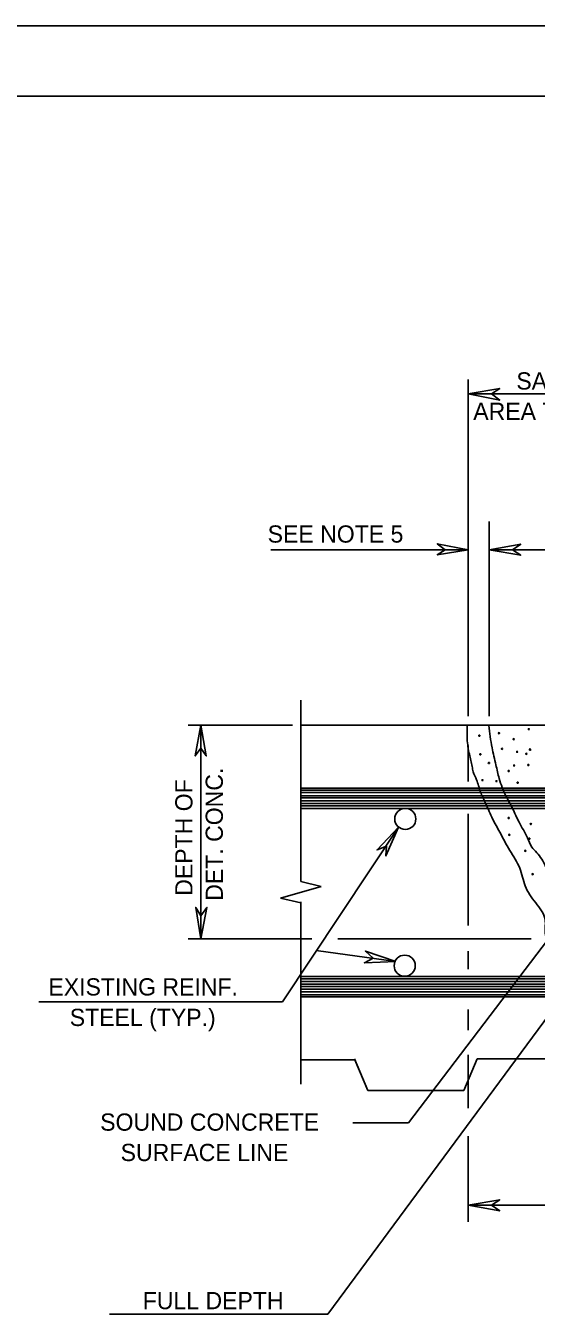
# Model space of a CAD drawing. Extents: x 528.21 to 531.17, y 154.44 to 156.28.
# Drawn here: x 529.45 to 529.753, y 155.51 to 156.277 of the extents above; entities that cross this region are included whole.
import ezdxf

# ---------------------------------------------------------------- set-up
doc = ezdxf.new("R2010")
doc.units = 0
for name, color, linetype in [('Level 1', 7, 'Continuous'), ('Level 2', 7, 'Continuous'), ('Level 41', 7, 'Continuous'), ('Level 5', 7, 'Continuous')]:
    doc.layers.add(name, color=color, linetype=linetype)

msp = doc.modelspace()

# ---------------------------------------------------------------- linework, layer by layer
at = {"layer": 'Level 1'}
for p, q in [((528.21161, 156.27723), (531.16995, 156.27723)), ((528.39829, 156.23556), (531.14829, 156.23556)), ((529.625, 155.7664), (529.60072, 155.75951)), ((529.61286, 155.76936), (529.625, 155.7664)), ((529.60072, 155.75951), (529.61286, 155.75656))]:
    msp.add_line(p, q, dxfattribs=at)
for points in [[(529.71227, 156.05873), (529.73097, 156.05512), (529.72605, 156.05873), (529.73097, 156.06201)], [(529.71227, 155.96621), (529.6939, 155.96982), (529.69849, 155.96621), (529.6939, 155.96325)], [(529.72474, 155.96621), (529.74344, 155.96293), (529.73852, 155.96621), (529.74344, 155.96949)], [(529.55348, 155.8622), (529.5502, 155.84383), (529.55348, 155.84843), (529.55676, 155.84383)], [(529.67093, 155.80151), (529.65814, 155.78806), (529.66371, 155.79035), (529.66339, 155.78445)], [(529.55348, 155.73524), (529.55709, 155.75394), (529.55348, 155.74902), (529.55052, 155.75394)], [(529.66929, 155.72178), (529.65125, 155.72802), (529.65584, 155.72375), (529.65059, 155.72113)], [(529.66929, 155.72178), (529.65125, 155.72802), (529.65584, 155.72375), (529.65059, 155.72113)], [(529.71227, 155.5771), (529.73097, 155.57382), (529.72605, 155.5771), (529.73097, 155.58038)]]:
    msp.add_lwpolyline(points, close=True, dxfattribs=at)
at = {"layer": 'Level 2'}
for p, q in [((529.71227, 156.06726), (529.71227, 155.86745)), ((529.71227, 156.05873), (530.03543, 156.05873)), ((529.72474, 155.98294), (529.72474, 155.86745)), ((529.59514, 155.96621), (529.71227, 155.96621)), ((529.72474, 155.96621), (530.02297, 155.96621)), ((529.61286, 155.87697), (529.61286, 155.76936)), ((529.54593, 155.8622), (529.60794, 155.8622)), ((529.55348, 155.8622), (529.55348, 155.73524)), ((529.61286, 155.8622), (530.13484, 155.8622)), ((529.71227, 155.85007), (529.71227, 155.82874)), ((529.61286, 155.8248), (530.13484, 155.8248)), ((529.61286, 155.82349), (530.13484, 155.82349)), ((529.61286, 155.82218), (530.13484, 155.82218)), ((529.61286, 155.82021), (530.13484, 155.82021)), ((529.61286, 155.8189), (530.13484, 155.8189)), ((529.61286, 155.81726), (530.13484, 155.81726)), ((529.61286, 155.81562), (530.13484, 155.81562)), ((529.61286, 155.8143), (530.13484, 155.8143)), ((529.61286, 155.81266), (530.13484, 155.81266)), ((529.71227, 155.80938), (529.71227, 155.74311)), ((529.60203, 155.69783), (529.67093, 155.80151)), ((529.61286, 155.75722), (529.61286, 155.64895)), ((529.67684, 155.62598), (529.77493, 155.75525)), ((529.54593, 155.73524), (529.61942, 155.73524)), ((529.63484, 155.73524), (529.74967, 155.73524)), ((529.62205, 155.72835), (529.66929, 155.72178)), ((529.71227, 155.72802), (529.71227, 155.71719)), ((529.61286, 155.71293), (530.13484, 155.71293)), ((529.61286, 155.71161), (530.13484, 155.71161)), ((529.61286, 155.70997), (530.13484, 155.70997)), ((529.61286, 155.70833), (530.13484, 155.70833)), ((529.61286, 155.70702), (530.13484, 155.70702)), ((529.61286, 155.70538), (530.13484, 155.70538)), ((529.61286, 155.70374), (530.13484, 155.70374)), ((529.45735, 155.69783), (529.60203, 155.69783)), ((529.61286, 155.7021), (530.13484, 155.7021)), ((529.61286, 155.70079), (530.13484, 155.70079)), ((529.71227, 155.69324), (529.71227, 155.6811)), ((529.71227, 155.66634), (529.71227, 155.63484)), ((529.61286, 155.66339), (529.64501, 155.66339)), ((529.6437, 155.62598), (529.67684, 155.62598)), ((529.71227, 155.61811), (529.71227, 155.56726)), ((529.71227, 155.5771), (530.03576, 155.5771))]:
    msp.add_line(p, q, dxfattribs=at)
for centre, radius in [((529.71884, 155.85587), 0.000358), ((529.73052, 155.85737), 0.000358), ((529.74819, 155.85977), 0.000358), ((529.73227, 155.84807), 0.000358), ((529.73921, 155.85377), 0.000358), ((529.74896, 155.84762), 0.000358), ((529.71944, 155.84478), 0.000358), ((529.74129, 155.84627), 0.000358), ((529.74669, 155.84508), 0.000358), ((529.72453, 155.83969), 0.000358), ((529.73621, 155.83489), 0.000358), ((529.73949, 155.83815), 0.000358), ((529.74789, 155.83849), 0.000358), ((529.7207, 155.82944), 0.000358), ((529.72902, 155.8289), 0.000358), ((529.7416, 155.828), 0.000358), ((529.67489, 155.80646), 0.00626), ((529.73621, 155.80702), 0.000358), ((529.74939, 155.80342), 0.000358), ((529.73668, 155.79702), 0.000358), ((529.74849, 155.79473), 0.000358), ((529.74618, 155.78751), 0.000358), ((529.7505, 155.77368), 0.000358), ((529.67454, 155.71933), 0.00626)]:
    msp.add_circle(centre, radius, dxfattribs=at)
for points in [[(529.71161, 155.86188), (529.71161, 155.854), (529.71293, 155.84482), (529.71457, 155.8376), (529.71522, 155.83432), (529.71719, 155.82972), (529.71949, 155.82251), (529.72277, 155.81529), (529.72671, 155.80643), (529.73097, 155.79856), (529.73688, 155.78773), (529.74278, 155.77723), (529.74606, 155.76673), (529.7523, 155.75656), (529.75787, 155.74672), (529.7582, 155.73753), (529.76345, 155.72802), (529.76444, 155.71752), (529.76936, 155.70604), (529.77329, 155.69685), (529.7792, 155.68504), (529.78248, 155.67979), (529.78576, 155.67388), (529.78707, 155.66962), (529.78675, 155.66339)], [(529.72441, 155.86188), (529.72638, 155.84875), (529.72867, 155.83858), (529.73064, 155.83038), (529.73458, 155.82021), (529.73852, 155.81266), (529.74245, 155.80446), (529.74738, 155.79528), (529.75, 155.7897), (529.75295, 155.78642), (529.7582, 155.77822), (529.76148, 155.77067), (529.7687, 155.76083), (529.77329, 155.75656), (529.78051, 155.75098), (529.78839, 155.74869), (529.80118, 155.74606), (529.8061, 155.74508), (529.82677, 155.74114), (529.83825, 155.74081), (529.85171, 155.74049), (529.8668, 155.73885), (529.87927, 155.73753), (529.89042, 155.73556), (529.90584, 155.73524), (529.91339, 155.73589), (529.93209, 155.74114), (529.94062, 155.74442), (529.94554, 155.74541), (529.9544, 155.74934), (529.96424, 155.75197), (529.97703, 155.75492), (529.98097, 155.76017), (529.98458, 155.7664), (529.98917, 155.77559), (529.99377, 155.78182), (529.99934, 155.7897), (530.00558, 155.79692), (530.00755, 155.80118), (530.00951, 155.8084), (530.01214, 155.81759), (530.01706, 155.82972), (530.01772, 155.83497), (530.01804, 155.84252), (530.02165, 155.84908), (530.02362, 155.85564), (530.02362, 155.85958), (530.02297, 155.86188)]]:
    msp.add_spline(points, degree=3, dxfattribs=at)
at = {"layer": 'Level 41'}
msp.add_lwpolyline([(528.21161, 156.27723), (531.16995, 156.27723), (531.16995, 154.4439), (528.21161, 154.4439)], close=True, dxfattribs=at)
at = {"layer": 'Level 5'}
for p, q in [((529.81365, 155.7628), (529.62894, 155.51247)), ((529.64469, 155.66404), (529.65256, 155.64534)), ((529.71752, 155.66404), (529.70965, 155.64534)), ((529.71752, 155.66404), (529.77428, 155.66404)), ((529.64501, 155.66339), (529.65256, 155.64534)), ((529.65256, 155.64534), (529.70965, 155.64534)), ((529.62894, 155.51247), (529.49934, 155.51247))]:
    msp.add_line(p, q, dxfattribs=at)

# ---------------------------------------------------------------- texts
for s, height, p in [('SAWCUT 3/4" DEEP AROUND CONC.', 0.0102283, (529.74081, 156.06135)), ('AREA TO BE REMOVED. SEE "DETAIL A"', 0.0102283, (529.71522, 156.04331)), ('SEE NOTE 5', 0.010228, (529.59318, 155.97047)), ('EXISTING REINF.', 0.0102283, (529.46306, 155.70164)), ('STEEL (TYP.)', 0.0102283, (529.47571, 155.68353)), ('SOUND CONCRETE', 0.0102283, (529.49377, 155.62139)), ('SURFACE LINE', 0.0102283, (529.50591, 155.60335)), ('FULL DEPTH', 0.010228, (529.51903, 155.51542))]:
    msp.add_text(s, height=height, dxfattribs=at).set_placement(p)
for s, p in [('DET. CONC.', (529.5666, 155.75787)), ('DEPTH OF', (529.54856, 155.76083))]:
    msp.add_text(s, height=0.010228, rotation=90, dxfattribs=at).set_placement(p)

doc.saveas('drawing.dxf')
